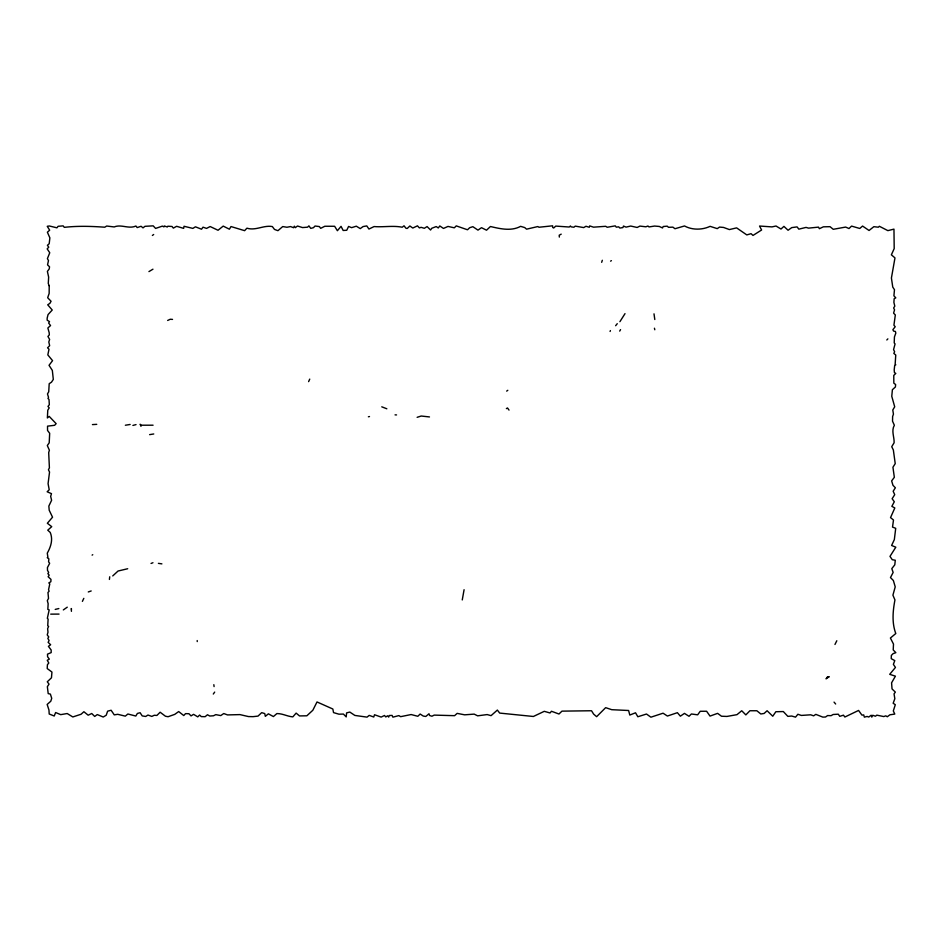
<?xml version="1.0" encoding="UTF-8"?>
<svg xmlns="http://www.w3.org/2000/svg" width="943" height="943" viewBox="0 0 943 943"><rect width="100%" height="100%" fill="white"/><g stroke="black" fill="none" stroke-linecap="round" stroke-linejoin="round"><path stroke-width="1.41" d="M836.818 640.757L834.968 644.458M601.681 262.319L602.318 260.268M109.412 579.438L109.718 576.786M462.259 599.937L464.086 589.705M63.322 609.932L67.259 607.174M610.062 331.464L610.416 330.58M308.609 381.632L309.74 379.11M619.905 321.681L625.009 313.642M82.395 601.375L83.821 598.357M214.686 692.091L213.295 694.048M619.704 331.099L620.541 329.626M214.085 686.587L213.837 684.689M152.377 235.467L153.674 234.501M615.638 325.712L617.264 323.673M886.809 339.987L887.87 338.867M112.736 575.925L118.052 571.022L127.694 568.735M506.662 391.121L507.805 390.296M92.119 555.121L92.744 554.708M610.581 261.152L611.394 260.645M148.935 271.596L152.955 269.191M506.379 408.602L507.511 407.977L509.02 410.099M561.215 234.147L559.211 235.22L559.329 237.094M132.892 425.434L136.028 424.609M417.124 417.325L421.226 416.028L429.478 416.936M167.654 320.467L170.247 319.253L172.522 319.406M55.213 609.414L58.831 608.553M368.383 416.782L369.503 416.547M151.045 563.454L152.955 562.735M88.288 591.956L91.188 590.955M153.756 433.969L149.607 434.64M125.36 425.234L130.134 424.468M141.497 425.21L153.072 425.199M92.438 424.598L96.752 424.338M50.71 614.141L59.044 614.093M395.046 414.861L396.543 414.92M158.4 563.36L161.89 563.867M381.762 406.822L386.842 408.791M835.651 704.008L834.048 702.111M71.585 609.131L71.22 608.541L71.432 611.323M654.006 313.842L654.796 319.524M654.43 328.211L654.796 329.755M197.205 640.556L197.24 641.582M49.201 285.729L49.154 293.462L47.669 297.729L51.063 301.265L49.908 303.34L47.716 304.801L52.23 310.011L48.046 314.62L47.174 318.121L47.15 320.16L49.496 321.634L48.647 323.048L50.545 325.559L47.857 327.987L49.189 332.714L49.307 334.906L47.94 336.451L49.625 339.445L48.8 342.026L49.661 345.68L47.574 347.802L49.001 349.24L47.822 354.898L52.56 360.65L49.036 365.306L52.336 370.422L53.315 379.416L51.476 382.198L49.201 383.695L48.73 391.805L47.468 393.95L48.517 397.286L48.01 398.524L49.012 399.443L49.319 404.736L47.987 406.421L49.201 407.883L47.775 410.229L47.374 417.949L49.201 416.393L56.144 423.666L54.623 425.293L47.539 426.153L47.539 430.456L49.673 433.285L49.201 442.845L47.303 445.532L49.39 450.235L48.694 452.569L49.401 467.893L48.435 469.744L49.543 472.019L48.081 483.665L49.225 489.759L47.15 491.774L51.476 493.649L50.663 496.395L51.606 500.273L48.847 506.073L49.201 510.222L52.537 517.2L47.35 523.259L51.724 526.665L47.751 530.178L50.25 532.465C53.114 539.537 51.005 546.421 47.28 553.164L47.857 557.065L47.256 557.678L48.883 558.845L48.576 561.792L49.661 563.313L47.445 567.556L47.492 570.35L48.682 572.46L47.881 573.662L49.177 575.112L48.152 576.739L50.981 579.403L50.863 581.725L48.824 582.904L49.779 583.917L48.565 589.67L49.13 591.237L47.963 592.475L48.517 598.428L47.315 600.656L48.152 603.697L47.834 609.355L49.177 609.921L47.327 618.384L48.117 619.08L47.728 625.763L48.588 626.376L47.621 628.686L47.999 632.199L47.233 634.898L48.741 636.949L47.822 638.411L49.095 640.509L48.128 642.336L50.639 644.741L48.411 646.344L51.158 649.986L51.17 652.591L47.504 654.159L47.586 656.741L49.319 659.122L47.268 660.277L48.788 663L47.421 664.721L47.209 668.552L51.948 672.053L51.464 677.817L47.291 681.777L49.024 684.135L47.362 686.657L48.199 693.612L50.38 694.083L51.724 698.327L50.792 701.215L47.162 704.456L48.965 710.032L49.201 714.004L54.222 716.008L55.625 712.543L60.717 714.641L67.189 713.533L72.823 716.951L81.039 714.264L83.903 711.729L88.17 715.195L91.73 713.509L94.701 716.444L97.27 714.57L103.223 717.022L106.217 715.23L107.632 711.163L111.121 710.256L114.256 714.865L117.757 714.311L125.313 716.15L127.871 714.004L135.816 716.032L137.395 713.438L140.106 712.719L142.204 715.902L145.717 716.468L147.968 715.042L151.811 716.409L154.275 715.265L156.903 715.442L160.133 712.224L165.449 716.232L168.066 716.727L174.75 714.37L178.687 711.564L183.755 715.548L185.547 713.627L188.954 713.733L191.04 715.902L193.551 714.322L197.771 716.88L199.61 715.042L201.272 716.597L205.126 716.68L207.472 714.759L209.747 716.02L213.472 715.784L215.817 714.629L220.768 715.584L223.762 713.533L227.511 714.924L239.958 714.605L248.422 716.562L253.03 716.656L258.017 716.102L261.683 712.637L264.783 713.592L265.313 716.362L268.378 713.839L273.411 716.562L276.877 713.568C282.594 713.509 287.297 716.409 292.825 716.88L296.126 713.108L299.497 715.926L306.852 715.796L312.84 710.244L317.013 701.957L332.855 709.018L333.527 712.602L338.973 714.193L343.393 714.051L346.187 716.904L346.611 712.884L349.818 712.071L354.851 715.431L367.051 717.128L369.196 715.383L373.758 717.022L374.501 714.747L381.161 717.081L384.496 715.489L385.793 716.939L387.632 715.796L388.705 717.093L389.27 715.513L392.088 715.419L392.901 717.163L398.854 715.596L400.645 716.668L411.124 714.546L417.832 716.279L420.142 714.04L423.254 716.043L425.8 716.468L428.994 713.768L429.631 715.513L431.918 716.22L434.216 715.112L454.585 715.678L457.143 713.38L464.651 714.829L474.199 714.122L477.629 715.831L487.154 714.57L491.067 715.654L497.362 710.067L499.672 713.085L533.384 716.48L544.276 711.328L550.005 712.967L551.49 711.27L558.975 714.016L561.957 711.14L591.532 710.751L593.607 714.099L596.624 716.68L605.654 707.651L611.748 709.69L628.616 710.503L629.794 715.053L635.523 712.79L637.833 716.751L646.497 714.028L650.894 717.187L663.07 713.203L667.396 716.043L677.392 712.684L680.363 716.173L684.453 713.391L689.015 716.291L691.396 713.981L697.655 714.829L700.236 711.281L706.602 711.246L710.02 716.091L717.599 713.356L721.501 716.232L726.959 716.432L736.99 714.653L741.728 710.751L745.842 714.9L749.909 710.751L756.852 710.751L760.801 713.981L764.113 713.462L767.107 710.751L772.753 716.232L775.853 711.729L783.315 711.552L787.841 716.362L791.696 716.032L795.527 717.14L797.884 714.275L801.361 715.431L810.709 714.806L813.62 715.843L815.813 714.358L822.85 717.116L825.549 717.01L827.6 715.56L831.078 715.678L833.117 714.499L838.292 714.193L839.765 716.326L843.466 715.171L844.869 717.022L858.578 710.444L861.937 715.124L863.729 714.912L864.354 717.151L867.088 716.444L868.762 717.034L871.202 715.218L871.792 717.093L872.77 715.289L875.469 716.232L876.79 715.148L883.791 716.562L885.76 715.843L887.304 716.739L889.874 714.818L894.789 714.063L893.316 710.963L895.296 704.704L893.162 703.254L894.836 698.704L894.047 693.883L895.343 692.115L892.031 688.909L891.583 682.826L895.414 676.166L889.709 674.328L895.449 667.42L893.375 664.367L894.789 660.607L891.229 658.662L891.359 655.397L893.139 653.605L895.85 652.686L893.21 649.916L893.504 644.093L890.404 638.034L895.791 633.531C891.748 622.757 892.856 610.993 894.942 599.925L892.915 595.174L895.225 586.864L893.363 580.499L890.487 577.576L893.151 572.413L891.795 568.629L894.789 564.845L895.284 560.248L892.278 559.706L889.992 556.394L895.803 547.199L891.606 545.467L894.341 539.596L895.709 528.328L892.526 527.078L893.492 520.006L890.534 517.624L894.813 507.959L891.854 506.332L894.306 501.759L892.137 498.729L894.73 494.651L893.151 491.244L895.367 487.79L892.974 485.303L891.642 480.895L894.341 477.311L892.938 467.233L895.225 463.626L893.351 449.988L891.736 446.699L894.117 442.727C894.365 436.868 891.1 430.81 894.353 425.269L892.538 421.191L892.62 416.523L893.445 414.142L892.785 409.981L894.707 406.81L891.772 396.296L892.396 389.718L895.39 386.995L895.638 384.532L893.834 383.188L893.775 375.408L895.791 373.416L894.424 372.568L894.2 369.88L894.695 365.365L895.767 364.835L895.166 364.092L895.756 355.004L893.846 353.436L894.636 351.715L893.563 349.641L895.06 343.936L894.212 342.887L894.435 336.946L895.815 333.127L895.39 331.453L893.575 331.076L892.891 329.696L895.202 326.738L893.929 325.205L895.32 314.95L893.587 313.159L894.553 309.811L893.634 307.972L894.813 306.145L893.893 302.432L894.164 298.683L895.791 297.858L893.905 295.831L894.483 289.701L892.762 287.096L891.418 278.02L894.978 257.887L891.371 254.822L894.2 248.598L893.964 229.125L887.87 230.634L879.347 226.273L878.334 227.204L873.843 226.685L869.045 230.481L862.574 226.061L859.757 228.477L851.564 226.096L848.995 228.548L845.647 227.074L833.258 229.302L830.029 226.685L823.369 226.827L819.396 228.701L818.5 227.133L808.493 228.135L806.065 227.404L798.839 229.149L797.083 226.898L791.731 227.617L788.065 230.257L783.928 226.379L780.993 229.031L776.03 226.014L771.975 226.898L759.539 226.037L761.602 229.998L752.985 235.444L751.088 233.675L746.797 234.913L736.613 227.876L729.387 229.573L723.599 227.452L719.533 227.086L717.246 228.63L710.091 226.344C702.217 230.033 692.209 230.186 684.512 225.966L674.964 228.736L672.889 227.145L668.493 227.31L667.22 226.167L663.118 226.532L662.54 227.958L659.298 226.461L654.572 226.061L649.008 226.933L647.924 226.002L645.872 226.803L639.932 226.096L637.138 227.463L630.714 226.049L626.046 227.122L623.476 226.061L622.946 227.581L619.846 228.053L618.679 226.815L616.286 227.192L615.296 225.86L607.245 227.263L605.665 226.308L593.512 227.169L589.705 225.907L589.269 227.263L585.957 226.273L583.729 227.581L575.254 226.131L573.886 227.228L571.057 226.85L570.444 225.99L569.207 227.015L555.769 226.096L553.694 227.994L552.681 227.452L552.61 225.813L539.007 227.239L537.769 226.568L526.571 229.173L524.732 227.581L520.619 226.344C511.271 231.424 500.155 228.807 490.443 226.509L486.529 230.198L481.508 227.687L477.971 230.116L472.856 226.685L469.649 227.723L467.504 229.774L456.259 225.884L454.326 227.817L447.996 226.426L443.481 228.442L439.803 225.955L438.271 227.958L436.22 226.568L431.788 228.253L430.562 230.009L427.085 226.568L424.338 228.289L421.12 227.334L419.399 227.911L417.454 225.837L412.775 228.041L409.887 225.978L407.223 228.465L406.009 228.289L404.028 225.813L402.225 227.216C393.031 225.389 383.424 227.334 374.088 226.568L368.937 229.055L366.78 225.919L363.079 226.568L360.261 228.607L356.313 226.19L351.633 227.652L348.568 226.45L346.753 230.269L343.169 230.469L341.048 226.344L337.394 230.717L334.635 226.273L324.805 226.261L320.679 228.336L319.347 226.568L315.021 226.025L313.477 227.676L310.754 228.371L308.915 225.872L307.607 227.169L302.538 227.569L297.517 226.025L295.3 227.664L294.334 226.167L293.568 227.711L290.55 226.568L286.955 227.251L282.711 226.568L277.949 230.681L274.484 229.42L272.35 226.568C263.734 224.929 255.647 230.976 246.913 228.171L244.626 230.67L231.011 226.556L229.397 229.196L223.208 226.108L218.033 230.257L210.159 226.544L206.529 228.406L203.04 227.18L201.507 229.22L195.46 226.815L192.855 228.395L184.026 226.273L183.649 228.371L176.624 226.308L173.335 228.112L172.05 226.485L167.795 226.214L167.276 227.004L164.365 225.978L163.941 226.886L162.396 226.108L155.595 228.418L153.19 225.848L144.963 226.32L142.994 227.876L141.096 226.273L137.207 227.569L135.91 226.037C128.661 229.29 121.282 223.963 114.174 226.945L106.677 226.025L104.767 227.204C91.365 226.249 77.786 225.813 64.289 227.346L63.157 225.872L58.124 226.296L56.91 227.817L49.378 225.99L47.244 226.296L49.661 230.186L47.386 232.214L49.861 237.86L49.201 243.718L47.409 245.31L48.741 247.149L47.174 248.893L49.755 252.748L47.398 258.641L48.482 260.574L47.539 264.865L49.555 266.81L49.201 268.955L47.386 271.395L48.647 277.124L48.282 283.478L49.201 285.729M141.037 425.482L140.99 426.201L140.165 424.232L141.037 425.482M827.353 677.145L826.044 678.83L829.215 676.661L827.353 677.145"/></g></svg>
